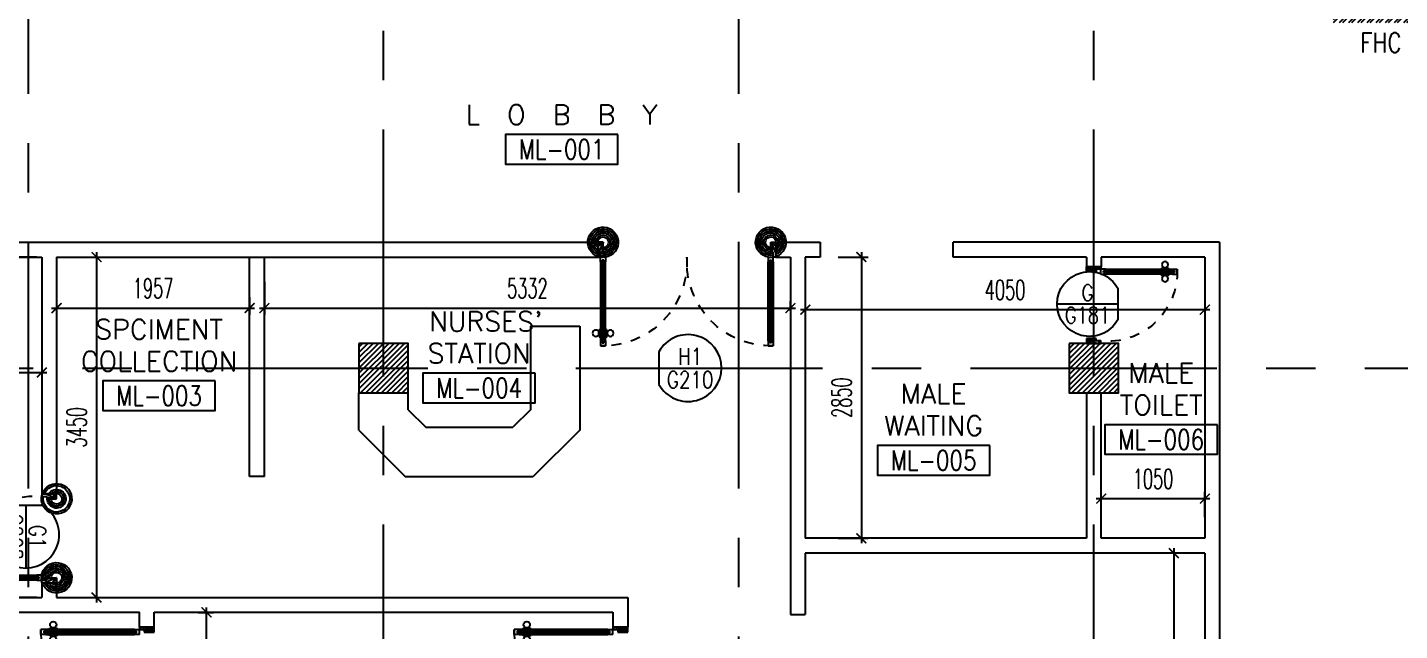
# Model space of a CAD drawing. Extents: x 417819.9 to 417911.9, y 43448 to 43539.2.
# Drawn here: x 417835.05 to 417848.96, y 43501.43 to 43507.55 of the extents above; entities that cross this region are included whole.
import ezdxf
from ezdxf.enums import TextEntityAlignment as Align

# ---------------------------------------------------------------- set-up
doc = ezdxf.new("R2010")
doc.units = 0
doc.header["$MEASUREMENT"] = 0
doc.header["$PDMODE"] = 3
doc.header["$PDSIZE"] = 0.1
doc.linetypes.add('CENTERX2', pattern=[4, 2.5, -0.5, 0.5, -0.5])
doc.linetypes.add('HIDDEN', pattern=[0.375, 0.25, -0.125])
doc.layers.get('0').update_dxf_attribs({"linetype": 'CONTINUOUS'})
doc.layers.get('DEFPOINTS').update_dxf_attribs({"linetype": 'CONTINUOUS'})
for name, color, linetype in [('AXES', 11, 'CENTERX2'), ('COL', 2, 'CONTINUOUS'), ('COUNTER', 2, 'CONTINUOUS'), ('DIM', 4, 'CONTINUOUS'), ('DOOR', 4, 'CONTINUOUS'), ('DOOR-CR', 2, 'CONTINUOUS'), ('DOOR-NO', 3, 'CONTINUOUS'), ('FHC', 2, 'CONTINUOUS'), ('HAT', 8, 'CONTINUOUS'), ('RM-BOX', 2, 'CONTINUOUS'), ('RM-NAME', 2, 'CONTINUOUS'), ('RM-NO', 2, 'CONTINUOUS'), ('SHAFT', 7, 'CONTINUOUS'), ('WALL', 2, 'CONTINUOUS')]:
    doc.layers.add(name, color=color, linetype=linetype)
doc.styles.add('ROMANS', font='ROMANS.shx', dxfattribs={"width": 0.6})
doc.dimstyles.new('STANDARD in', dxfattribs={"dimtxt": 0.2, "dimasz": 0.1, "dimexe": 0.07, "dimexo": 0.05, "dimgap": 0.1, "dimtad": 1, "dimdec": 0, "dimlfac": 1000, "dimzin": 0, "dimdsep": 46, "dimtxsty": 'ROMANS', "dimblk": 'ARCHTICK', "dimcen": 0.05, "dimdle": 0.05, "dimclrd": 4, "dimclre": 4, "dimclrt": 2, "dimadec": 0, "dimazin": 0, "dimtfac": 1, "dimtdec": 0, "dimtmove": 2, "dimatfit": 3, "dimfxl": 0, "dimtolj": 1, "dimtzin": 0, "dimarcsym": 0})

# ---------------------------------------------------------------- blocks, each defined once
blk = doc.blocks.new('DOOR90')
at = {"layer": 'DOOR', "color": 7, "linetype": 'ByBlock'}
for p, q in [((-150, 0), (0, 0)), ((-150, 0), (-150, -25)), ((0, -50), (-114, 0)), ((0, -50), (-40, 0)), ((0, -50), (0, 0)), ((-1000, -25), (-1050, -25)), ((-1050, -75), (-1050, -25)), ((-1050, -25), (-1050, -75)), ((-1000, -75), (-1050, -75)), ((-1000, -42), (-1020, -42)), ((-1020, -42), (-1020, -58)), ((-1000, -58), (-1020, -58)), ((-1000, -25), (-1000, -42)), ((-1000, -58), (-1000, -75)), ((-878, -18), (-968, -18)), ((-968, -25), (-968, -18)), ((-968, -75), (-968, -82)), ((-878, -82), (-968, -82)), ((-955, -9), (-890, -9)), ((-955, -18), (-955, -9)), ((-955, -18), (-890, -18)), ((-955, -82), (-890, -82)), ((-955, -82), (-955, -91)), ((-955, -91), (-890, -91)), ((-890, -18), (-890, -9)), ((-890, -82), (-890, -91)), ((-878, -25), (-878, -18)), ((-878, -75), (-878, -82)), ((-200, -25), (-150, -25)), ((-200, -42), (-200, -25)), ((-180, -42), (-200, -42)), ((-200, -58), (-180, -58)), ((-200, -75), (-200, -58)), ((-150, -75), (-200, -75)), ((-180, -58), (-180, -42)), ((-150, -25), (-100, -25)), ((-150, -75), (-150, -25)), ((-100, -25), (-100, -50)), ((0, -50), (-100, -37)), ((-100, -50), (0, -50)), ((-150, -875), (-100, -875)), ((-150, -900), (-150, -875)), ((-150, -900), (0, -900)), ((0, -900), (-150, -900)), ((0, -850), (-114, -900)), ((-100, -875), (-100, -850)), ((0, -850), (-100, -863)), ((-100, -850), (0, -850)), ((0, -850), (-40, -900)), ((0, -850), (0, -900))]:
    blk.add_line(p, q, dxfattribs=at)
at = {"layer": 'DOOR', "linetype": 'ByBlock'}
for p, q in [((-200, -25), (-1000, -25)), ((-200, -42), (-1000, -42)), ((-200, -58), (-1000, -58)), ((-1000, -75), (-200, -75))]:
    blk.add_line(p, q, dxfattribs=at)
at = {"layer": 'DOOR', "color": 7, "linetype": 'ByBlock'}
for centre in [(-923, 24), (-923, -124)]:
    blk.add_circle(centre, 32.4, dxfattribs=at)
for centre, radius, start, end in [((0, -50), 154, 161.1053, 166.2858), ((0, -50), 94.4, 148.0182, 180), ((0, -50), 134, 158.1598, 169.28), ((0, -50), 114, 154.0838, 167.3774), ((0, -50), 74.4, 137.7764, 180), ((0, -50), 54.4, 113.2074, 180), ((0, -50), 34.4, 90, 180), ((0, -50), 14.4, 90, 180), ((0, -850), 154, 193.7142, 198.8947), ((0, -850), 134, 190.72, 201.8402), ((0, -850), 94.4, 180, 211.9818), ((0, -850), 74.4, 180, 222.2236), ((0, -850), 54.4, 180, 246.7926), ((0, -850), 34.4, 180, 270), ((0, -850), 14.4, 180, 270)]:
    blk.add_arc(centre, radius, start, end, dxfattribs=at)
at = {"layer": 'DOOR', "linetype": 'HIDDEN', "ltscale": 0.5}
blk.add_arc((-222, -50), 828, 178.2701, 275.003, dxfattribs=at)
blk = doc.blocks.new('DD1')
at = {"layer": 'DOOR-CR'}
blk.add_line((-316, 0), (316, 0), dxfattribs=at)
blk.add_lwpolyline([(-316, -166, 3.820224), (-316, 166)], format="xyb", close=True, dxfattribs=at)
at = {"layer": 'DOOR-NO', "color": 255, "style": 'ROMANS'}
for tag, width, p in [('G', 0.8, (-22, 156)), ('0000', 0.7, (-22, -136))]:
    blk.add_attdef(tag, text='', height=196, dxfattribs=dict(at, width=width)).set_placement(p, align=Align.MIDDLE)
blk = doc.blocks.new('RM1')
at = {"layer": 'RM-BOX'}
blk.add_lwpolyline([(570, -200), (-570, -200), (-570, -500), (570, -500)], close=True, dxfattribs=at)
at = {"layer": 'RM-NAME', "style": 'ROMANS'}
for tag, p in [('ROOMNAME1', (0, 324)), ('ROOMNAME2', (0, 0))]:
    blk.add_attdef(tag, text='', height=200, dxfattribs=at).set_placement(p, align=Align.MIDDLE)
at = {"layer": 'RM-NO', "style": 'ROMANS', "width": 0.8}
blk.add_attdef('ROOMNO', text='', height=200, dxfattribs=at).set_placement((0, -350), align=Align.MIDDLE)
blk = doc.blocks.new('*X105')
at = {"color": 0}
for p, q in [((31339, 47939), (31802, 48401)), ((31339, 47992), (31749, 48401)), ((31339, 48045), (31696, 48401)), ((31339, 48098), (31643, 48401)), ((31339, 48151), (31590, 48401)), ((31339, 48204), (31537, 48401)), ((31339, 48257), (31483, 48401)), ((31339, 48310), (31430, 48401)), ((31339, 48363), (31377, 48401)), ((31355, 47901), (31839, 48386)), ((31408, 47901), (31839, 48332)), ((31461, 47901), (31839, 48279)), ((31514, 47901), (31839, 48226)), ((31567, 47901), (31839, 48173)), ((31620, 47901), (31839, 48120)), ((31673, 47901), (31839, 48067)), ((31726, 47901), (31839, 48014)), ((31779, 47901), (31839, 47961)), ((31832, 47901), (31839, 47908))]:
    blk.add_line(p, q, dxfattribs=at)
blk = doc.blocks.new('COL50')
at = {"layer": 'COL'}
blk.add_lwpolyline([(-250, 250), (-250, -250), (250, -250), (250, 250)], close=True, dxfattribs=at)
blk = doc.blocks.new('*X120')
at = {"color": 0}
for p, q in [((38539, 47926), (39014, 48401)), ((38539, 47979), (38961, 48401)), ((38539, 48032), (38908, 48401)), ((38539, 48085), (38855, 48401)), ((38539, 48138), (38802, 48401)), ((38539, 48191), (38749, 48401)), ((38539, 48244), (38696, 48401)), ((38539, 48297), (38643, 48401)), ((38539, 48350), (38590, 48401)), ((38567, 47901), (39039, 48373)), ((38620, 47901), (39039, 48320)), ((38673, 47901), (39039, 48267)), ((38726, 47901), (39039, 48214)), ((38779, 47901), (39039, 48161)), ((38832, 47901), (39039, 48108)), ((38885, 47901), (39039, 48055)), ((38938, 47901), (39039, 48002)), ((38991, 47901), (39039, 47949))]:
    blk.add_line(p, q, dxfattribs=at)
blk = doc.blocks.new('A$C272A55A0')
at = {"layer": 'DOOR', "color": 0, "linetype": 'ByBlock'}
for p, q in [((0, 900), (0, 1050)), ((50, 1050), (0, 1050)), ((50, 950), (50, 1050)), ((1750, 950), (1750, 1050)), ((1750, 1050), (1800, 1050)), ((1800, 1050), (1800, 900)), ((0, 900), (25, 900)), ((25, 950), (50, 950)), ((25, 900), (25, 950)), ((75, 900), (25, 900)), ((25, 850), (25, 900)), ((42, 850), (25, 850)), ((58, 870), (42, 870)), ((42, 870), (42, 850)), ((58, 850), (58, 870)), ((75, 850), (58, 850)), ((75, 900), (75, 850)), ((1725, 900), (1775, 900)), ((1725, 900), (1725, 850)), ((1725, 850), (1742, 850)), ((1742, 870), (1758, 870)), ((1742, 850), (1742, 870)), ((1775, 950), (1750, 950)), ((1758, 870), (1758, 850)), ((1758, 850), (1775, 850)), ((1775, 900), (1775, 950)), ((1800, 900), (1775, 900)), ((1775, 850), (1775, 900)), ((1718, 160), (1709, 160)), ((1709, 95), (1709, 160)), ((1725, 173), (1718, 173)), ((1718, 173), (1718, 83)), ((1718, 95), (1718, 160)), ((1775, 173), (1782, 173)), ((1782, 173), (1782, 83)), ((1782, 160), (1791, 160)), ((1782, 95), (1782, 160)), ((1791, 95), (1791, 160)), ((25, 50), (42, 50)), ((25, 50), (25, 0)), ((25, 0), (75, 0)), ((75, 0), (25, 0)), ((42, 50), (42, 30)), ((42, 30), (58, 30)), ((58, 50), (75, 50)), ((58, 50), (58, 30)), ((75, 50), (75, 0)), ((1718, 95), (1709, 95)), ((1725, 83), (1718, 83)), ((1742, 50), (1725, 50)), ((1725, 50), (1725, 0)), ((1775, 0), (1725, 0)), ((1725, 0), (1775, 0)), ((1742, 50), (1742, 30)), ((1758, 30), (1742, 30)), ((1775, 50), (1758, 50)), ((1758, 50), (1758, 30)), ((1775, 83), (1782, 83)), ((1775, 50), (1775, 0)), ((1782, 95), (1791, 95))]:
    blk.add_line(p, q, dxfattribs=at)
at = {"layer": 'DOOR', "color": 9, "linetype": 'ByBlock'}
for p, q in [((50, 1050), (0, 1010)), ((50, 1050), (0, 937)), ((50, 1050), (37, 950)), ((1750, 1050), (1800, 1010)), ((1750, 1050), (1800, 937)), ((1750, 1050), (1763, 950))]:
    blk.add_line(p, q, dxfattribs=at)
at = {"layer": 'DOOR', "linetype": 'ByBlock'}
for p, q in [((25, 850), (25, 50)), ((42, 850), (42, 50)), ((58, 850), (58, 50)), ((75, 50), (75, 850)), ((1725, 50), (1725, 850)), ((1742, 850), (1742, 50)), ((1758, 850), (1758, 50)), ((1775, 850), (1775, 50))]:
    blk.add_line(p, q, dxfattribs=at)
at = {"layer": 'DOOR', "color": 0, "linetype": 'ByBlock'}
for centre in [(1676, 128), (1824, 128)]:
    blk.add_circle(centre, 32.4, dxfattribs=at)
at = {"layer": 'DOOR', "color": 9, "linetype": 'ByBlock'}
for centre, radius, start, end in [((50, 1050), 54.4, 203.2074, 270), ((50, 1050), 74.4, 227.7764, 270), ((50, 1050), 34.4, 180, 270), ((50, 1050), 14.4, 180, 270), ((1750, 1050), 14.4, 270, 0), ((1750, 1050), 34.4, 270, 0), ((1750, 1050), 54.4, 270, 336.7926), ((1750, 1050), 74.4, 270, 312.2236), ((50, 1050), 94.4, 238.0182, 270), ((50, 1050), 114, 244.0838, 257.3774), ((50, 1050), 134, 248.1598, 259.28), ((50, 1050), 154, 251.1053, 256.2858), ((1750, 1050), 94.4, 270, 301.9818), ((1750, 1050), 114, 282.6226, 295.9162), ((1750, 1050), 134, 280.72, 291.8402), ((1750, 1050), 154, 283.7142, 288.8947)]:
    blk.add_arc(centre, radius, start, end, dxfattribs=at)
at = {"layer": 'DOOR', "linetype": 'HIDDEN', "ltscale": 0.5}
for centre, start, end in [((50, 851), 268.3174, 3.2965), ((1750, 851), 176.7035, 271.6826)]:
    blk.add_arc(centre, 851, start, end, dxfattribs=at)
at = {"layer": 'WALL', "linetype": 'ByBlock'}
blk.add_line((1800, 900), (1800, 1050), dxfattribs=at)
blk = doc.blocks.new('A$C3CD36B94')
at = {"layer": 'DOOR', "color": 0, "linetype": 'ByBlock'}
for p, q in [((106, 950), (56, 950)), ((56, 800), (56, 950)), ((106, 850), (106, 950)), ((806, 950), (856, 950)), ((806, 850), (806, 950)), ((856, 800), (856, 950)), ((856, 950), (856, 800)), ((56, 800), (81, 800)), ((81, 850), (106, 850)), ((81, 800), (81, 850)), ((131, 800), (81, 800)), ((81, 750), (81, 800)), ((98, 750), (81, 750)), ((114, 770), (98, 770)), ((98, 770), (98, 750)), ((114, 750), (114, 770)), ((131, 750), (114, 750)), ((131, 800), (131, 750)), ((831, 850), (806, 850)), ((831, 800), (831, 850)), ((856, 800), (831, 800)), ((65, 95), (65, 160)), ((74, 160), (65, 160)), ((74, 173), (74, 83)), ((81, 173), (74, 173)), ((74, 95), (74, 160)), ((131, 173), (138, 173)), ((138, 173), (138, 83)), ((138, 95), (138, 160)), ((138, 160), (147, 160)), ((147, 95), (147, 160)), ((74, 95), (65, 95)), ((81, 83), (74, 83)), ((81, 50), (81, 0)), ((81, 50), (98, 50)), ((131, 0), (81, 0)), ((81, 0), (131, 0)), ((98, 50), (98, 30)), ((98, 30), (114, 30)), ((114, 50), (114, 30)), ((114, 50), (131, 50)), ((131, 83), (138, 83)), ((131, 50), (131, 0)), ((138, 95), (147, 95))]:
    blk.add_line(p, q, dxfattribs=at)
at = {"layer": 'DOOR', "color": 9, "linetype": 'ByBlock'}
for p, q in [((106, 950), (56, 910)), ((106, 950), (56, 837)), ((106, 950), (93, 850)), ((806, 950), (819, 850)), ((806, 950), (856, 837)), ((806, 950), (856, 910))]:
    blk.add_line(p, q, dxfattribs=at)
at = {"layer": 'DOOR', "linetype": 'ByBlock'}
for p, q in [((81, 750), (81, 50)), ((98, 750), (98, 50)), ((114, 750), (114, 50)), ((131, 50), (131, 750))]:
    blk.add_line(p, q, dxfattribs=at)
at = {"layer": 'DOOR', "color": 0, "linetype": 'ByBlock'}
for centre in [(32, 128), (179, 128)]:
    blk.add_circle(centre, 32.4, dxfattribs=at)
at = {"layer": 'DOOR', "color": 9, "linetype": 'ByBlock'}
for centre, radius, start, end in [((106, 950), 54.4, 203.2074, 270), ((106, 950), 74.4, 227.7764, 270), ((106, 950), 94.4, 238.0182, 270), ((106, 950), 34.4, 180, 270), ((106, 950), 14.4, 180, 270), ((806, 950), 34.4, 270, 0), ((806, 950), 14.4, 270, 0), ((806, 950), 54.4, 270, 336.7926), ((806, 950), 74.4, 270, 312.2236), ((806, 950), 94.4, 270, 301.9818), ((106, 950), 114, 244.0838, 257.3774), ((106, 950), 134, 248.1598, 259.28), ((106, 950), 154, 251.1053, 256.2858), ((806, 950), 134, 280.72, 291.8402), ((806, 950), 154, 283.7142, 288.8947)]:
    blk.add_arc(centre, radius, start, end, dxfattribs=at)
at = {"layer": 'DOOR', "linetype": 'HIDDEN', "ltscale": 0.5}
blk.add_arc((106, 729), 729, 268.0335, 5.6617, dxfattribs=at)
blk = doc.blocks.new('_ARCHTICK')
at = {"color": 0, "linetype": 'ByBlock', "const_width": 0.15}
blk.add_lwpolyline([(-0.5, -0.5), (0.5, 0.5)], dxfattribs=at)
blk = doc.blocks.new('*D294')
at = {"layer": 'DEFPOINTS', "color": 0}
for p in [(417835.192, 43504.518), (417831.707, 43504.298), (417835.192, 43504.049)]:
    blk.add_point(p, dxfattribs=at)
at = {"layer": 'DIM', "color": 4, "lineweight": -2}
for p, q in [((417835.192, 43504.468), (417835.192, 43503.979)), ((417831.707, 43504.248), (417831.707, 43503.979)), ((417831.657, 43504.049), (417835.242, 43504.049))]:
    blk.add_line(p, q, dxfattribs=at)
at = {"layer": 'DIM', "color": 4, "lineweight": -2, "xscale": 0.1, "yscale": 0.1, "zscale": 0.1, "rotation": 180}
blk.add_blockref('_ARCHTICK', (417831.707, 43504.049), dxfattribs=at)
at = {"layer": 'DIM', "color": 4, "lineweight": -2, "xscale": 0.1, "yscale": 0.1, "zscale": 0.1}
blk.add_blockref('_ARCHTICK', (417835.192, 43504.049), dxfattribs=at)
at = {"layer": 'DIM', "color": 2, "insert": (417833.449, 43504.249), "char_height": 0.2, "attachment_point": 5, "style": 'ROMANS'}
blk.add_mtext('\\A1;3485', dxfattribs=at)
blk = doc.blocks.new('*D295')
at = {"layer": 'DEFPOINTS', "color": 0}
for p in [(417835.192, 43505.219), (417834.789, 43501.769), (417835.192, 43501.769)]:
    blk.add_point(p, dxfattribs=at)
at = {"layer": 'DIM', "color": 4, "lineweight": -2}
for p, q in [((417835.142, 43505.219), (417834.719, 43505.219)), ((417834.789, 43505.269), (417834.789, 43501.719)), ((417835.142, 43501.769), (417834.719, 43501.769))]:
    blk.add_line(p, q, dxfattribs=at)
at = {"layer": 'DIM', "color": 4, "lineweight": -2, "xscale": 0.1, "yscale": 0.1, "zscale": 0.1}
for p, rotation in [((417834.789, 43505.219), 90), ((417834.789, 43501.769), 270)]:
    blk.add_blockref('_ARCHTICK', p, dxfattribs=dict(at, rotation=rotation))
at = {"layer": 'DIM', "color": 2, "insert": (417834.589, 43503.494), "char_height": 0.2, "attachment_point": 5, "rotation": 90, "style": 'ROMANS'}
blk.add_mtext('\\A1;3450', dxfattribs=at)
blk = doc.blocks.new('*D691')
at = {"layer": 'DEFPOINTS', "color": 0}
for p in [(417835.342, 43505.007), (417837.299, 43504.863), (417837.299, 43504.702)]:
    blk.add_point(p, dxfattribs=at)
at = {"layer": 'DIM', "color": 4, "lineweight": -2}
for p, q in [((417835.342, 43504.957), (417835.342, 43504.632)), ((417837.299, 43504.813), (417837.299, 43504.632)), ((417835.292, 43504.702), (417837.349, 43504.702))]:
    blk.add_line(p, q, dxfattribs=at)
at = {"layer": 'DIM', "color": 4, "lineweight": -2, "xscale": 0.1, "yscale": 0.1, "zscale": 0.1, "rotation": 180}
blk.add_blockref('_ARCHTICK', (417835.342, 43504.702), dxfattribs=at)
at = {"layer": 'DIM', "color": 4, "lineweight": -2, "xscale": 0.1, "yscale": 0.1, "zscale": 0.1}
blk.add_blockref('_ARCHTICK', (417837.299, 43504.702), dxfattribs=at)
at = {"layer": 'DIM', "color": 2, "insert": (417836.32, 43504.902), "char_height": 0.2, "attachment_point": 5, "style": 'ROMANS'}
blk.add_mtext('\\A1;1957', dxfattribs=at)
blk = doc.blocks.new('*D296')
at = {"layer": 'DEFPOINTS', "color": 0}
for p in [(417835.72, 43505.219), (417835.72, 43501.769), (417835.747, 43501.769)]:
    blk.add_point(p, dxfattribs=at)
at = {"layer": 'DIM', "color": 4, "lineweight": -2}
for p, q in [((417835.747, 43505.269), (417835.747, 43501.719)), ((417835.77, 43505.219), (417835.817, 43505.219)), ((417835.77, 43501.769), (417835.817, 43501.769))]:
    blk.add_line(p, q, dxfattribs=at)
at = {"layer": 'DIM', "color": 4, "lineweight": -2, "xscale": 0.1, "yscale": 0.1, "zscale": 0.1}
for p, rotation in [((417835.747, 43505.219), 90), ((417835.747, 43501.769), 270)]:
    blk.add_blockref('_ARCHTICK', p, dxfattribs=dict(at, rotation=rotation))
at = {"layer": 'DIM', "color": 2, "insert": (417835.547, 43503.494), "char_height": 0.2, "attachment_point": 5, "rotation": 90, "style": 'ROMANS'}
blk.add_mtext('\\A1;3450', dxfattribs=at)
blk = doc.blocks.new('*D693')
at = {"layer": 'DEFPOINTS', "color": 0}
for p in [(417842.932, 43504.991), (417846.982, 43504.991), (417846.982, 43504.686)]:
    blk.add_point(p, dxfattribs=at)
at = {"layer": 'DIM', "color": 4, "lineweight": -2}
for p, q in [((417842.932, 43504.941), (417842.932, 43504.616)), ((417846.982, 43504.941), (417846.982, 43504.616)), ((417842.882, 43504.686), (417847.032, 43504.686))]:
    blk.add_line(p, q, dxfattribs=at)
at = {"layer": 'DIM', "color": 4, "lineweight": -2, "xscale": 0.1, "yscale": 0.1, "zscale": 0.1, "rotation": 180}
blk.add_blockref('_ARCHTICK', (417842.932, 43504.686), dxfattribs=at)
at = {"layer": 'DIM', "color": 4, "lineweight": -2, "xscale": 0.1, "yscale": 0.1, "zscale": 0.1}
blk.add_blockref('_ARCHTICK', (417846.982, 43504.686), dxfattribs=at)
at = {"layer": 'DIM', "color": 2, "insert": (417844.957, 43504.886), "char_height": 0.2, "attachment_point": 5, "style": 'ROMANS'}
blk.add_mtext('\\A1;4050', dxfattribs=at)
blk = doc.blocks.new('*D694')
at = {"layer": 'DEFPOINTS', "color": 0}
for p in [(417843.215, 43505.219), (417843.215, 43502.369), (417843.5, 43502.369)]:
    blk.add_point(p, dxfattribs=at)
at = {"layer": 'DIM', "color": 4, "lineweight": -2}
for p, q in [((417843.265, 43505.219), (417843.57, 43505.219)), ((417843.5, 43505.269), (417843.5, 43502.319)), ((417843.265, 43502.369), (417843.57, 43502.369))]:
    blk.add_line(p, q, dxfattribs=at)
at = {"layer": 'DIM', "color": 4, "lineweight": -2, "xscale": 0.1, "yscale": 0.1, "zscale": 0.1}
for p, rotation in [((417843.5, 43505.219), 90), ((417843.5, 43502.369), 270)]:
    blk.add_blockref('_ARCHTICK', p, dxfattribs=dict(at, rotation=rotation))
at = {"layer": 'DIM', "color": 2, "insert": (417843.3, 43503.794), "char_height": 0.2, "attachment_point": 5, "rotation": 90, "style": 'ROMANS'}
blk.add_mtext('\\A1;2850', dxfattribs=at)
blk = doc.blocks.new('*D690')
at = {"layer": 'DEFPOINTS', "color": 0}
for p in [(417846.982, 43502.771), (417845.932, 43502.535), (417846.982, 43502.535)]:
    blk.add_point(p, dxfattribs=at)
at = {"layer": 'DIM', "color": 4, "lineweight": -2}
for p, q in [((417845.932, 43502.585), (417845.932, 43502.841)), ((417846.982, 43502.585), (417846.982, 43502.841)), ((417845.882, 43502.771), (417847.032, 43502.771))]:
    blk.add_line(p, q, dxfattribs=at)
at = {"layer": 'DIM', "color": 4, "lineweight": -2, "xscale": 0.1, "yscale": 0.1, "zscale": 0.1, "rotation": 180}
blk.add_blockref('_ARCHTICK', (417845.932, 43502.771), dxfattribs=at)
at = {"layer": 'DIM', "color": 4, "lineweight": -2, "xscale": 0.1, "yscale": 0.1, "zscale": 0.1}
blk.add_blockref('_ARCHTICK', (417846.982, 43502.771), dxfattribs=at)
at = {"layer": 'DIM', "color": 2, "insert": (417846.457, 43502.971), "char_height": 0.2, "attachment_point": 5, "style": 'ROMANS'}
blk.add_mtext('\\A1;1050', dxfattribs=at)
blk = doc.blocks.new('*D300')
at = {"layer": 'DEFPOINTS', "color": 0}
for p in [(417836.729, 43501.619), (417836.862, 43501.619), (417836.729, 43498.344)]:
    blk.add_point(p, dxfattribs=at)
at = {"layer": 'DIM', "color": 4, "lineweight": -2}
for p, q in [((417836.779, 43501.619), (417836.932, 43501.619)), ((417836.862, 43498.294), (417836.862, 43501.669)), ((417836.779, 43498.344), (417836.932, 43498.344))]:
    blk.add_line(p, q, dxfattribs=at)
at = {"layer": 'DIM', "color": 4, "lineweight": -2, "xscale": 0.1, "yscale": 0.1, "zscale": 0.1}
for p, rotation in [((417836.862, 43501.619), 90), ((417836.862, 43498.344), 270)]:
    blk.add_blockref('_ARCHTICK', p, dxfattribs=dict(at, rotation=rotation))
at = {"layer": 'DIM', "color": 2, "insert": (417836.662, 43499.982), "char_height": 0.2, "attachment_point": 5, "rotation": 90, "style": 'ROMANS'}
blk.add_mtext('\\A1;3275', dxfattribs=at)
blk = doc.blocks.new('A$C24ED45A6')
at = {"layer": 'DOOR', "color": 0, "linetype": 'ByBlock'}
for p, q in [((925, 1100), (925, 1150)), ((925, 1150), (975, 1150)), ((975, 1150), (925, 1150)), ((942, 1100), (942, 1120)), ((958, 1120), (942, 1120)), ((958, 1100), (958, 1120)), ((975, 1100), (975, 1150)), ((909, 1055), (909, 990)), ((918, 1055), (909, 1055)), ((918, 990), (909, 990)), ((918, 978), (918, 1068)), ((925, 1068), (918, 1068)), ((918, 1055), (918, 990)), ((925, 978), (918, 978)), ((942, 1100), (925, 1100)), ((975, 1100), (958, 1100)), ((975, 1068), (982, 1068)), ((975, 978), (982, 978)), ((982, 978), (982, 1068)), ((982, 1055), (982, 990)), ((982, 1055), (991, 1055)), ((982, 990), (991, 990)), ((991, 1055), (991, 990)), ((0, 0), (0, 150)), ((0, 150), (25, 150)), ((25, 150), (25, 100)), ((925, 150), (925, 200)), ((925, 200), (942, 200)), ((925, 150), (975, 150)), ((942, 200), (942, 180)), ((942, 180), (958, 180)), ((958, 180), (958, 200)), ((958, 200), (975, 200)), ((975, 200), (975, 150)), ((1000, 150), (975, 150)), ((975, 150), (975, 100)), ((1000, 150), (1000, 0)), ((50, 0), (0, 0)), ((25, 100), (50, 100)), ((50, 100), (50, 0)), ((975, 100), (950, 100)), ((950, 100), (950, 0)), ((950, 0), (1000, 0))]:
    blk.add_line(p, q, dxfattribs=at)
at = {"layer": 'DOOR', "linetype": 'ByBlock'}
for p, q in [((925, 1100), (925, 200)), ((942, 200), (942, 1100)), ((958, 200), (958, 1100)), ((975, 200), (975, 1100))]:
    blk.add_line(p, q, dxfattribs=at)
at = {"layer": 'DOOR', "color": 9, "linetype": 'ByBlock'}
for p, q in [((50, 0), (0, 114)), ((50, 0), (0, 40)), ((50, 0), (37, 100)), ((950, 0), (1000, 114)), ((950, 0), (963, 100)), ((950, 0), (1000, 40))]:
    blk.add_line(p, q, dxfattribs=at)
at = {"layer": 'DOOR', "color": 0, "linetype": 'ByBlock'}
for centre in [(876, 1023), (1024, 1023)]:
    blk.add_circle(centre, 32.4, dxfattribs=at)
at = {"layer": 'DOOR', "linetype": 'HIDDEN', "ltscale": 0.5}
blk.add_arc((950, 222), 928, 88.456, 184.4816, dxfattribs=at)
at = {"layer": 'DOOR', "color": 9, "linetype": 'ByBlock'}
for centre, radius, start, end in [((50, 0), 154, 103.7142, 108.8947), ((950, 0), 154, 71.1053, 76.2858), ((50, 0), 134, 100.72, 111.8402), ((50, 0), 114, 102.6226, 115.9162), ((50, 0), 94.4, 90, 121.9818), ((50, 0), 74.4, 90, 132.2236), ((50, 0), 54.4, 90, 156.7926), ((50, 0), 34.4, 90, 180), ((50, 0), 14.4, 90, 180), ((950, 0), 94.4, 58.0182, 90), ((950, 0), 74.4, 47.7764, 90), ((950, 0), 54.4, 23.2074, 90), ((950, 0), 34.4, 0, 90), ((950, 0), 14.4, 0, 90), ((950, 0), 134, 68.1598, 79.28), ((950, 0), 114, 64.0838, 77.3774)]:
    blk.add_arc(centre, radius, start, end, dxfattribs=at)
at = {"layer": 'WALL'}
blk.add_line((1000, 0), (1000, 150), dxfattribs=at)
blk = doc.blocks.new('*D692')
at = {"layer": 'DEFPOINTS', "color": 0}
for p in [(417837.449, 43505.018), (417842.782, 43504.702), (417842.782, 43504.625)]:
    blk.add_point(p, dxfattribs=at)
at = {"layer": 'DIM', "color": 4, "lineweight": -2}
for p, q in [((417837.449, 43504.968), (417837.449, 43504.632)), ((417837.399, 43504.702), (417842.832, 43504.702)), ((417842.782, 43504.675), (417842.782, 43504.772))]:
    blk.add_line(p, q, dxfattribs=at)
at = {"layer": 'DIM', "color": 4, "lineweight": -2, "xscale": 0.1, "yscale": 0.1, "zscale": 0.1, "rotation": 180}
blk.add_blockref('_ARCHTICK', (417837.449, 43504.702), dxfattribs=at)
at = {"layer": 'DIM', "color": 4, "lineweight": -2, "xscale": 0.1, "yscale": 0.1, "zscale": 0.1}
blk.add_blockref('_ARCHTICK', (417842.782, 43504.702), dxfattribs=at)
at = {"layer": 'DIM', "color": 2, "insert": (417840.115, 43504.902), "char_height": 0.2, "attachment_point": 5, "style": 'ROMANS'}
blk.add_mtext('\\A1;5332', dxfattribs=at)
blk = doc.blocks.new('*D722')
at = {"layer": 'DEFPOINTS', "color": 0}
for p in [(417846.696, 43502.219), (417846.667, 43499.369), (417846.696, 43499.369)]:
    blk.add_point(p, dxfattribs=at)
at = {"layer": 'DIM', "color": 4, "lineweight": -2}
for p, q in [((417846.646, 43502.219), (417846.597, 43502.219)), ((417846.667, 43502.269), (417846.667, 43499.319)), ((417846.646, 43499.369), (417846.597, 43499.369))]:
    blk.add_line(p, q, dxfattribs=at)
at = {"layer": 'DIM', "color": 4, "lineweight": -2, "xscale": 0.1, "yscale": 0.1, "zscale": 0.1}
for p, rotation in [((417846.667, 43502.219), 90), ((417846.667, 43499.369), 270)]:
    blk.add_blockref('_ARCHTICK', p, dxfattribs=dict(at, rotation=rotation))
at = {"layer": 'DIM', "color": 2, "insert": (417846.467, 43500.794), "char_height": 0.2, "attachment_point": 5, "rotation": 90, "style": 'ROMANS'}
blk.add_mtext('\\A1;2850', dxfattribs=at)

msp = doc.modelspace()

# ---------------------------------------------------------------- hatches: boundary and pattern name
at = {"layer": 'FHC', "linetype": 'ByBlock', "ltscale": 0.3}
h = msp.add_hatch(dxfattribs=at)
h.set_pattern_fill('ANSI32', color=11, scale=175, style=0)
h.set_pattern_definition([(44.999998, (417616.090424, 43476.54332), (-0.046403885, 0.046403882), []), (44.999998, (417616.12136, 43476.54332), (-0.046403885, 0.046403882), [])])
h.paths.add_polyline_path([(417849.2066, 43507.5943), (417849.2066, 43507.7843), (417848.2866, 43507.7843), (417848.2866, 43507.5943)])
h.paths.add_polyline_path([(417848.074, 43507.1732), (417848.074, 43507.594), (417848.3365, 43507.594), (417848.3365, 43507.1732)], flags=9)

# ---------------------------------------------------------------- linework, layer by layer
at = {"layer": 'AXES'}
for p, q in [((417838.6566, 43460.01), (417838.6566, 43538.4875)), ((417845.8566, 43460.01), (417845.8566, 43538.4875)), ((417835.0566, 43466.8743), (417835.0566, 43525.6943)), ((417842.2566, 43466.8743), (417842.2566, 43525.6943)), ((417820.6052, 43504.0943), (417889.6966, 43504.0943))]:
    msp.add_line(p, q, dxfattribs=at)
at = {"layer": 'COUNTER'}
for p, q in [((417840.1451, 43504.5193), (417840.6451, 43504.5193)), ((417840.1451, 43504.5193), (417840.1451, 43503.6718)), ((417840.6451, 43504.5193), (417840.6451, 43503.4647)), ((417838.4066, 43503.4647), (417838.4066, 43503.8443)), ((417838.9066, 43503.6718), (417838.9066, 43503.8443)), ((417838.9066, 43503.6718), (417839.0841, 43503.4943)), ((417840.1451, 43503.6718), (417839.9676, 43503.4943)), ((417838.4066, 43503.4647), (417838.877, 43502.9943)), ((417839.0841, 43503.4943), (417839.9676, 43503.4943)), ((417840.6451, 43503.4647), (417840.1747, 43502.9943)), ((417838.877, 43502.9943), (417840.1747, 43502.9943))]:
    msp.add_line(p, q, dxfattribs=at)
at = {"layer": 'WALL'}
for p, q in [((417832.3066, 43505.3693), (417840.8316, 43505.3693)), ((417840.8316, 43505.3693), (417840.8316, 43505.2193)), ((417842.6316, 43505.3693), (417842.6316, 43505.2193)), ((417842.6316, 43505.3693), (417843.0816, 43505.3693)), ((417843.0816, 43505.3693), (417843.0816, 43505.2193)), ((417847.1316, 43505.3693), (417844.4321, 43505.3693)), ((417844.4321, 43505.2193), (417844.4321, 43505.3693)), ((417847.1316, 43505.3693), (417847.1316, 43494.4943)), ((417831.7066, 43505.2193), (417835.1917, 43505.2193)), ((417835.1917, 43505.2193), (417835.1917, 43502.8193)), ((417835.3417, 43505.2193), (417835.3417, 43502.8193)), ((417835.3417, 43505.2193), (417840.8316, 43505.2193)), ((417837.2991, 43502.9943), (417837.2991, 43505.2193)), ((417837.4491, 43502.9943), (417837.4491, 43505.2193)), ((417842.6316, 43505.2193), (417842.7816, 43505.2193)), ((417842.7816, 43505.2193), (417842.7816, 43501.5975)), ((417842.9316, 43505.2193), (417842.9316, 43502.3693)), ((417843.0816, 43505.2193), (417842.9316, 43505.2193)), ((417845.7816, 43505.2193), (417844.4321, 43505.2193)), ((417845.7816, 43505.2193), (417845.7816, 43505.1193)), ((417846.9816, 43505.2193), (417845.9316, 43505.2193)), ((417845.9316, 43505.2193), (417845.9316, 43505.1193)), ((417846.9816, 43505.2193), (417846.9816, 43502.3693)), ((417845.9316, 43505.1193), (417845.7816, 43505.1193)), ((417845.7816, 43503.8443), (417845.7816, 43502.3693)), ((417845.9316, 43502.3693), (417845.9316, 43503.8443)), ((417837.4491, 43502.9943), (417837.2991, 43502.9943)), ((417835.1917, 43502.8193), (417835.3417, 43502.8193)), ((417845.7816, 43502.3693), (417842.9316, 43502.3693)), ((417846.9816, 43502.3693), (417845.9316, 43502.3693)), ((417846.9816, 43502.2193), (417842.9316, 43502.2193)), ((417842.9316, 43502.2193), (417842.9316, 43501.5975)), ((417846.9816, 43502.2193), (417846.9816, 43499.3693)), ((417835.1917, 43501.9193), (417835.3417, 43501.9193)), ((417835.1917, 43501.9193), (417835.1917, 43501.7693)), ((417835.3417, 43501.9193), (417835.3417, 43501.7693)), ((417831.7066, 43501.7693), (417835.1917, 43501.7693)), ((417835.3417, 43501.7693), (417841.1316, 43501.7693)), ((417841.1316, 43501.7693), (417841.1316, 43501.4693)), ((417831.7066, 43501.6193), (417836.1816, 43501.6193)), ((417836.1816, 43501.4693), (417836.1816, 43501.6193)), ((417836.3316, 43501.6193), (417840.9816, 43501.6193)), ((417836.3316, 43501.4693), (417836.3316, 43501.6193)), ((417840.9816, 43501.6193), (417840.9816, 43501.4693)), ((417842.7816, 43501.5975), (417842.9316, 43501.5975)), ((417836.1816, 43501.4693), (417836.3316, 43501.4693)), ((417840.9816, 43501.4693), (417841.1316, 43501.4693))]:
    msp.add_line(p, q, dxfattribs=at)

# ---------------------------------------------------------------- block references
at = {"layer": 'COL', "xscale": 0.001000000047497451, "yscale": 0.0009999999892897904, "zscale": 0.001}
for p in [(417838.6566, 43504.0943), (417845.8566, 43504.0943)]:
    msp.add_blockref('COL50', p, dxfattribs=at)
at = {"layer": 'DOOR', "color": 0, "xscale": -0.001000000047497451, "yscale": 0.0009999999892897904, "zscale": 0.001}
msp.add_blockref('A$C272A55A0', (417842.6316, 43504.319), dxfattribs=at)
at = {"layer": 'DOOR', "color": 0}
for name, p, xscale, yscale, zscale, rotation in [('A$C3CD36B94', (417846.7023, 43505.1735), -0.0009687500132713467, 0.0009687500132713467, 0.0009687500000000003, 90), ('DOOR90', (417835.3417, 43501.9193), -0.001000000047497451, 0.0009999999892897904, 0.001, 180), ('A$C24ED45A6', (417836.3316, 43500.4693), 0.0009999999892897904, 0.0009999999892897904, 0.001, 90), ('A$C24ED45A6', (417841.1316, 43500.4693), 0.0009999999892897904, 0.0009999999892897904, 0.001, 90)]:
    msp.add_blockref(name, p, dxfattribs=dict(at, xscale=xscale, yscale=yscale, zscale=zscale, rotation=rotation))
at = {"layer": 'DOOR-NO'}
ref = msp.add_blockref('DD1', (417845.7924, 43504.7431), dxfattribs=dict(at, xscale=-0.0009687500132713467, yscale=0.0009687500132713467, zscale=0.0009687500000000003))
ref.add_attrib('G', 'G', dxfattribs={"height": 0.1647, "style": 'ROMANS', "width": 0.8}).set_placement((417845.7924, 43504.8574), align=Align.MIDDLE)
ref.add_attrib('000', 'G181', dxfattribs={"height": 0.16469, "style": 'ROMANS', "width": 0.8}).set_placement((417845.7924, 43504.6289), align=Align.MIDDLE)
ref = msp.add_blockref('DD1', (417841.7647, 43504.0943), dxfattribs=dict(at, xscale=0.0009999999892897904, yscale=0.0009999999892897904, zscale=0.001))
ref.add_attrib('G', 'H1', dxfattribs={"height": 0.17, "style": 'ROMANS', "width": 0.8}).set_placement((417841.7647, 43504.2123), align=Align.MIDDLE)
ref.add_attrib('000', 'G210', dxfattribs={"height": 0.17, "style": 'ROMANS', "width": 0.8}).set_placement((417841.7647, 43503.9765), align=Align.MIDDLE)
ref = msp.add_blockref('DD1', (417835.0297, 43502.3859), dxfattribs=dict(at, xscale=0.0009999999892897904, yscale=0.0009999999892897904, zscale=0.001, rotation=270))
ref.add_attrib('G', 'G1', dxfattribs={"height": 0.17, "rotation": 270, "style": 'ROMANS', "width": 0.8}).set_placement((417835.1477, 43502.3859), align=Align.MIDDLE)
ref.add_attrib('000', 'G208', dxfattribs={"height": 0.17, "rotation": 270, "style": 'ROMANS', "width": 0.8}).set_placement((417834.9119, 43502.3859), align=Align.MIDDLE)
at = {"layer": 'HAT', "xscale": 0.001000000047497451, "yscale": 0.0009999999892897904, "zscale": 0.001}
for p, values in [((417839.6252, 43504.2425), {'ROOMNO': 'ML-004', 'ROOMNAME2': 'STATION', 'ROOMNAME1': " NURSES'"}), ((417836.3808, 43504.1632), {'ROOMNO': 'ML-003', 'ROOMNAME2': 'COLLECTION', 'ROOMNAME1': 'SPCIMENT'}), ((417846.5393, 43503.7204), {'ROOMNO': 'ML-006', 'ROOMNAME2': 'TOILET', 'ROOMNAME1': 'MALE'}), ((417844.2323, 43503.5099), {'ROOMNO': 'ML-005', 'ROOMNAME2': 'WAITING', 'ROOMNAME1': 'MALE'})]:
    msp.add_blockref('RM1', p, dxfattribs=at).add_auto_attribs(values)
for name in ['*X105', '*X120']:
    msp.add_blockref(name, (417807.0674, 43455.9433), dxfattribs=at)
at = {"layer": 'WALL', "xscale": 0.001000000047497451, "yscale": 0.0009999999892897904, "zscale": 0.001}
msp.add_blockref('RM1', (417840.4615, 43506.6611), dxfattribs=at).add_auto_attribs({'ROOMNO': 'ML-001', 'ROOMNAME2': 'L  O  B  B  Y'})

# ---------------------------------------------------------------- texts
at = {"layer": 'SHAFT', "style": 'ROMANS', "width": 0.8}
msp.add_text('FHC', height=0.2, dxfattribs=at).set_placement((417848.5573, 43507.2919))

# ---------------------------------------------------------------- dimensions: what is measured, and where the dimension line sits
at = {"layer": 'DIM'}
for base, p1, p2, picture, middle in [((417834.7893, 43501.7693), (417835.1917, 43505.2193), (417835.1917, 43501.7693), '*D295', (417834.5893, 43503.4943)), ((417835.747, 43501.7693), (417835.7199, 43505.2193), (417835.7199, 43501.7693), '*D296', (417835.547, 43503.4943)), ((417843.5001, 43502.3693), (417843.2147, 43505.2193), (417843.2147, 43502.3693), '*D694', (417843.3001, 43503.7943)), ((417846.6671, 43499.3693), (417846.6964, 43502.2193), (417846.6964, 43499.3693), '*D722', (417846.4671, 43500.7943)), ((417836.8625, 43501.6193), (417836.7294, 43498.3443), (417836.7294, 43501.6193), '*D300', (417836.6625, 43499.9818))]:
    dim = msp.add_linear_dim(base=base, p1=p1, p2=p2, angle=90, dimstyle='STANDARD in', dxfattribs=at)
    dim.commit()
    dim.dimension.update_dxf_attribs({"geometry": picture, "text_midpoint": middle})
for base, p1, p2, picture, middle in [((417837.2991, 43504.7019), (417835.3417, 43505.0069), (417837.2991, 43504.8627), '*D691', (417836.3204, 43504.9019)), ((417842.78162, 43504.70189), (417837.44914, 43505.01758), (417842.78162, 43504.62458), '*D692', (417840.11538, 43504.90189)), ((417846.9816, 43504.6857), (417842.9316, 43504.9908), (417846.9816, 43504.9908), '*D693', (417844.9566, 43504.8857)), ((417835.1917, 43504.0488), (417831.7066, 43504.2977), (417835.1917, 43504.5183), '*D294', (417833.4491, 43504.2488)), ((417846.9816, 43502.7709), (417845.9316, 43502.5354), (417846.9816, 43502.5354), '*D690', (417846.4566, 43502.9709))]:
    dim = msp.add_linear_dim(base=base, p1=p1, p2=p2, dimstyle='STANDARD in', dxfattribs=at)
    dim.commit()
    dim.dimension.update_dxf_attribs({"geometry": picture, "text_midpoint": middle})

doc.saveas('drawing.dxf')
